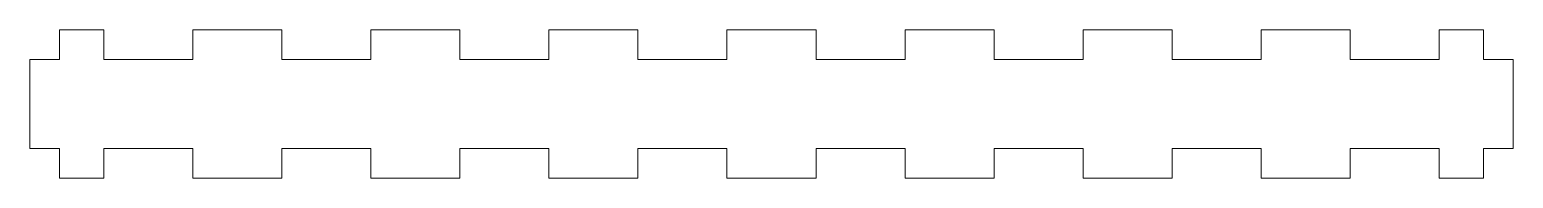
# Model space of a CAD drawing. Extents: x -75 to 75, y -8 to 8.
import ezdxf

# ---------------------------------------------------------------- set-up
doc = ezdxf.new("R2010")
doc.units = 0
doc.layers.get('0').update_dxf_attribs({"lineweight": 0})

msp = doc.modelspace()

# ---------------------------------------------------------------- linework, layer by layer
for p, q in [((-67.5, 7.5), (-72, 7.5)), ((-72, 7.5), (-72, 4.5)), ((-67.5, 4.5), (-67.5, 7.5)), ((-49.5, 7.5), (-58.5, 7.5)), ((-58.5, 7.5), (-58.5, 4.5)), ((-49.5, 4.5), (-49.5, 7.5)), ((-31.5, 7.5), (-40.5, 7.5)), ((-40.5, 7.5), (-40.5, 4.5)), ((-31.5, 4.5), (-31.5, 7.5)), ((-13.5, 7.5), (-22.5, 7.5)), ((-22.5, 7.5), (-22.5, 4.5)), ((-13.5, 4.5), (-13.5, 7.5)), ((4.5, 7.5), (-4.5, 7.5)), ((-4.5, 7.5), (-4.5, 4.5)), ((4.5, 4.5), (4.5, 7.5)), ((22.5, 7.5), (13.5, 7.5)), ((13.5, 7.5), (13.5, 4.5)), ((22.5, 4.5), (22.5, 7.5)), ((40.5, 7.5), (31.5, 7.5)), ((31.5, 7.5), (31.5, 4.5)), ((40.5, 4.5), (40.5, 7.5)), ((58.5, 7.5), (49.5, 7.5)), ((49.5, 7.5), (49.5, 4.5)), ((58.5, 4.5), (58.5, 7.5)), ((72, 7.5), (67.5, 7.5)), ((67.5, 7.5), (67.5, 4.5)), ((72, 4.5), (72, 7.5)), ((-72, 4.5), (-75, 4.5)), ((-75, 4.5), (-75, -4.5)), ((-58.5, 4.5), (-67.5, 4.5)), ((-40.5, 4.5), (-49.5, 4.5)), ((-22.5, 4.5), (-31.5, 4.5)), ((-4.5, 4.5), (-13.5, 4.5)), ((13.5, 4.5), (4.5, 4.5)), ((31.5, 4.5), (22.5, 4.5)), ((49.5, 4.5), (40.5, 4.5)), ((67.5, 4.5), (58.5, 4.5)), ((75, 4.5), (72, 4.5)), ((75, -4.5), (75, 4.5)), ((-75, -4.5), (-72, -4.5)), ((-72, -4.5), (-72, -7.5)), ((-67.5, -7.5), (-67.5, -4.5)), ((-67.5, -4.5), (-58.5, -4.5)), ((-58.5, -4.5), (-58.5, -7.5)), ((-49.5, -7.5), (-49.5, -4.5)), ((-49.5, -4.5), (-40.5, -4.5)), ((-40.5, -4.5), (-40.5, -7.5)), ((-31.5, -7.5), (-31.5, -4.5)), ((-31.5, -4.5), (-22.5, -4.5)), ((-22.5, -4.5), (-22.5, -7.5)), ((-13.5, -7.5), (-13.5, -4.5)), ((-13.5, -4.5), (-4.5, -4.5)), ((-4.5, -4.5), (-4.5, -7.5)), ((4.5, -7.5), (4.5, -4.5)), ((4.5, -4.5), (13.5, -4.5)), ((13.5, -4.5), (13.5, -7.5)), ((22.5, -7.5), (22.5, -4.5)), ((22.5, -4.5), (31.5, -4.5)), ((31.5, -4.5), (31.5, -7.5)), ((40.5, -7.5), (40.5, -4.5)), ((40.5, -4.5), (49.5, -4.5)), ((49.5, -4.5), (49.5, -7.5)), ((58.5, -7.5), (58.5, -4.5)), ((58.5, -4.5), (67.5, -4.5)), ((67.5, -4.5), (67.5, -7.5)), ((72, -7.5), (72, -4.5)), ((72, -4.5), (75, -4.5)), ((-72, -7.5), (-67.5, -7.5)), ((-58.5, -7.5), (-49.5, -7.5)), ((-40.5, -7.5), (-31.5, -7.5)), ((-22.5, -7.5), (-13.5, -7.5)), ((-4.5, -7.5), (4.5, -7.5)), ((13.5, -7.5), (22.5, -7.5)), ((31.5, -7.5), (40.5, -7.5)), ((49.5, -7.5), (58.5, -7.5)), ((67.5, -7.5), (72, -7.5))]:
    msp.add_line(p, q)

doc.saveas('drawing.dxf')
